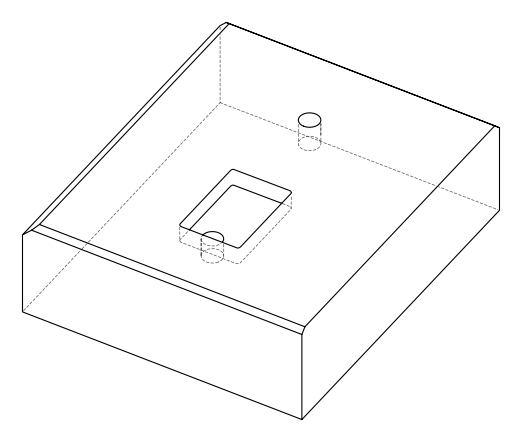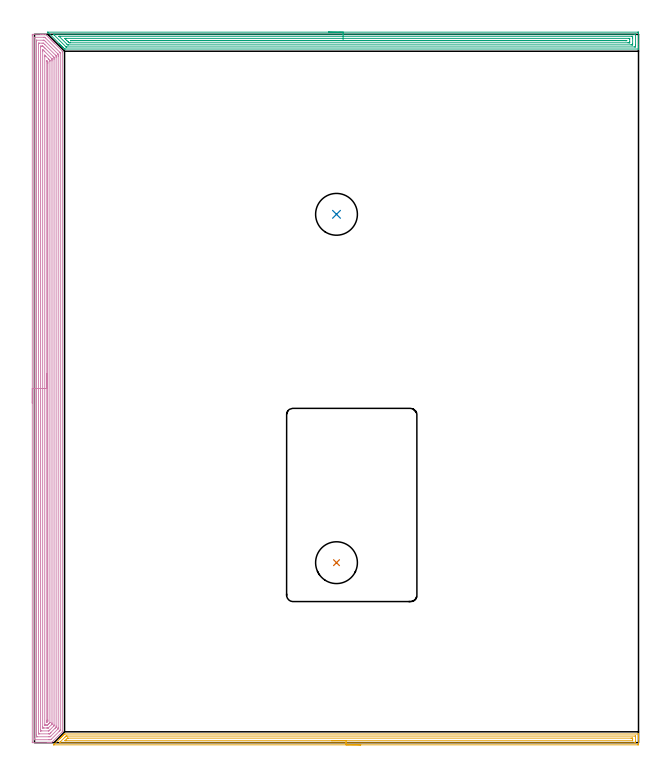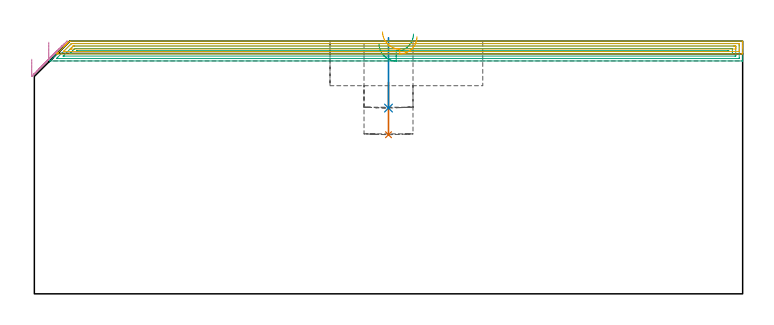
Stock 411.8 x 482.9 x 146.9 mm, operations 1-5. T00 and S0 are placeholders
(PLAN: 6 operations, 2 tool changes, 110.4 min)
(1 INDEXABLE_INSERT_DRILL_BLIND_HOLE_FROM_SOLID | STEP1POCKET | NXT0302_028 | 0.13 min | 34453 mm3)
(2 INDEXABLE_INSERT_DRILL_BLIND_HOLE_FROM_SOLID_1 | STEP1POCKET_1 | NXT0302_028 | 0.17 min | 24576 mm3)
(3 AREA_MILL | FG_CHAMFER_SURFACE | UGT0205_001 | 16.05 min | 27035 mm3)
(4 AREA_MILL_1 | FG_CHAMFER_SURFACE_1 | UGT0205_001 | 30.85 min | 100559 mm3)
(5 AREA_MILL_2 | FG_CHAMFER_SURFACE_2 | UGT0205_001 | 9.69 min | 10779 mm3)
(6 MILL_RECTANGULAR_POCKET | POCKET_RECTANGULAR_STRAIGHT | NXT0201_009 | Follow Part, ap 2, ae 75% | 53.51 min | 286007 mm3)
(TOOL NXT0302_028 | Index. Insert Drill 28.5mm [880-D2850L32-03] | D28.5 PA176 FL86 Z2)
(TOOL UGT0205_001 | Chamfer Mill 20 x 3 x 45 deg. | D20 FL50 Z2)
(TOOL NXT0201_009 | ENDMILL 8mm [2P460-0800-NA 1630] | D8 FL26 Z6)
(OP 1 INDEXABLE_INSERT_DRILL_BLIND_HOLE_FROM_SOLID)
G17 G21 G94 G90
T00 M6
G54
G17 G0 G90 X205.9 Y122.7 S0 M3
G43 Z156.9 H1
G94 G81 G98 Z92.5 F250. R123.
G80
M5
M2
(OP 2 INDEXABLE_INSERT_DRILL_BLIND_HOLE_FROM_SOLID_1)
G17 G21 G94 G90
T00 M6
G54
G17 G0 G90 X205.9 Y360.2 S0 M3
G43 Z156.9 H1
G94 G81 G98 Z108. F250. R148.9
G80
M5
M2
(OP 3 AREA_MILL)
G17 G21 G94 G90
T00 M6
G54
G17 G0 G90 X200.4 Y484.4 S1061 M3
G43 Z156.9 H0
Z145.4
G94 G1 X200.438 Z144.529 F250.
X200.552 Z143.664
X200.741 Z142.812
X201.003 Z141.98
X201.337 Z141.174
X201.74 Z140.4
X202.208 Z139.664
X202.74 Z138.972
X203.329 Z138.329
X203.972 Z137.74
X204.664 Z137.209
X205.4 Z136.74
X206.174 Z136.337
X206.98 Z136.003
X207.812 Z135.741
X208.664 Z135.552
X209.528 Z135.438
X210.4 Z135.4
X411.169
X411.776 Y484.399 Z135.399
X411.798 Y484.397 Z135.401
X411.8 Y484.36 Z135.437
Y476.004 Z143.791
Y474.603 Z145.193
Y474.24 Z145.555
Y473.514 Z146.286
Y473.277 Z146.522
Y472.907 Z146.884
X411.793 Y472.903 Z146.888
X411.617 Y472.9 Z146.9
X21.257
X20.496 Y472.905 Z146.89
X20.452 Y472.947 Z146.849
X19.727 Y473.672 Z146.126
X19.158 Y474.24 Z145.556
X19.021 Y474.378 Z145.42
X18.857 Y474.542 Z145.256
X18.717 Y474.681 Z145.114
X18.574 Y474.825 Z144.973
X18.422 Y474.977 Z144.821
X18.276 Y475.122 Z144.673
X18.127 Y475.272 Z144.526
X17.987 Y475.412 Z144.386
X17.834 Y475.563 Z144.232
X17.68 Y475.719 Z144.079
X17.552 Y475.846 Z143.951
X17.393 Y476.004 Z143.791
X17.233 Y476.166 Z143.632
X17.118 Y476.281 Z143.516
X16.952 Y476.445 Z143.349
X16.786 Y476.613 Z143.184
X9.184 Y484.217 Z135.583
X9.025 Y484.383 Z135.417
X9.014 Y484.398 Z135.401
X9.175 Y484.4 Z135.4
X210.4
Y482.986 Z136.814
X409.38 Y482.985 Z136.815
X409.456
X409.765 Y482.979 Z136.821
X409.791 Y482.974 Z136.826
X409.795 Y482.95 Z136.85
X409.798 Y482.915 Z136.885
X409.799 Y482.881 Z136.919
X409.8 Y482.646 Z137.154
Y475.59 Z144.21
X409.798 Y475.122 Z144.678
X409.794 Y474.714 Z145.086
X409.78 Y474.321 Z145.479
X409.38 Y474.315 Z145.485
X409.305
X22.076 Y474.314 Z145.486
X21.667 Y474.317 Z145.483
X21.565 Y474.319 Z145.481
X21.544 Y474.321 Z145.479
X21.509 Y474.351 Z145.449
X21.44 Y474.414 Z145.386
X21.257 Y474.593 Z145.207
X13.673 Y482.178 Z137.622
X13.208 Y482.645 Z137.155
X12.979 Y482.882 Z136.918
X12.911 Y482.979 Z136.821
X13.208 Y482.984 Z136.816
X13.284 Y482.985 Z136.815
X210.4 Y482.986 Z136.814
Y481.572 Z138.228
X407.312 Y481.571 Z138.229
X407.592 Y481.57 Z138.23
X407.685 Y481.568 Z138.232
X407.757 Y481.565 Z138.235
X407.79 Y481.555 Z138.245
X407.793 Y481.501 Z138.299
X407.797 Y481.296 Z138.504
X407.8 Y481.091 Z138.709
Y480.414 Z139.386
Y476.681 Z143.119
X407.798 Y476.004 Z143.796
X407.796 Y475.803 Z143.997
X407.79 Y475.737 Z144.063
X407.731 Y475.734 Z144.066
X407.592 Y475.732 Z144.068
X406.977 Y475.729 Z144.071
X406.697 Y475.728 Z144.072
X23.325 Y475.729 Z144.071
X23.046 Y475.73 Z144.07
X22.766 Y475.733 Z144.067
X22.585 Y475.735 Z144.065
X22.489 Y475.823 Z143.977
X22.298 Y476.004 Z143.796
X22.151 Y476.148 Z143.652
X17.004 Y481.296 Z138.504
X16.786 Y481.518 Z138.282
X16.747 Y481.564 Z138.236
X16.75 Y481.565 Z138.235
X16.786 Y481.567 Z138.233
X17.401 Y481.571 Z138.229
X210.4 Y481.572 Z138.228
Y480.157 Z139.643
X405.169
X405.659 Y480.155 Z139.645
X405.769 Y480.152 Z139.648
X405.786 Y480.151 Z139.649
X405.79 Y480.134 Z139.666
X405.795 Y480.081 Z139.719
X405.798 Y479.972 Z139.828
X405.8 Y479.535 Z140.265
Y477.771 Z142.029
X405.798 Y477.329 Z142.471
X405.794 Y477.219 Z142.581
X405.79 Y477.165 Z142.635
X405.783 Y477.149 Z142.651
X405.754 Y477.148 Z142.652
X405.541 Y477.145 Z142.655
X404.909 Y477.143 Z142.657
X404.649
X24.573
X23.94 Y477.147 Z142.653
X23.673 Y477.15 Z142.65
X23.046 Y477.708 Z142.092
X22.983 Y477.768 Z142.032
X22.151 Y478.597 Z141.203
X21.257 Y479.492 Z140.308
X21.218 Y479.532 Z140.268
X20.63 Y480.15 Z139.65
X21.257 Y480.155 Z139.645
X21.518 Y480.157 Z139.643
X210.4
Y478.743 Z141.057
X403.215
X403.403 Y478.741 Z141.059
X403.772 Y478.736 Z141.064
X403.79 Y478.65 Z141.15
Y478.573 Z141.227
X403.498 Y478.563 Z141.237
X403.309 Y478.558 Z141.242
X403.214 Y478.557 Z141.243
X403.12
X24.834 Y478.558 Z141.242
X24.74 Y478.56 Z141.24
X24.678 Y478.564 Z141.236
X24.642 Y478.568 Z141.232
X24.625 Y478.583 Z141.217
X24.555 Y478.65 Z141.15
X24.476 Y478.736 Z141.064
X24.645 Y478.741 Z141.059
X24.74 Y478.742 Z141.058
X210.4 Y478.743 Z141.057
X211.272 Z141.095
X212.136 Z141.209
X212.988 Z141.398
X213.82 Z141.66
X214.626 Z141.994
X215.4 Z142.397
X216.136 Z142.865
X216.828 Z143.396
X217.471 Z143.986
X218.06 Z144.629
X218.592 Z145.321
X219.06 Z146.057
X219.463 Z146.831
X219.797 Z147.637
X220.059 Z148.469
X220.248 Z149.32
X220.362 Z150.185
X220.4 Z151.057
G0 Z156.9
M5
M2
(OP 4 AREA_MILL_1)
G17 G21 G94 G90
T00 M6
G54
G17 G0 G90 X-1.5 Y231.45 S1061 M3
G43 Z156.9 H0
Z136.4
G94 G1 Y231.488 Z135.528 F250.
Y231.602 Z134.664
Y231.791 Z133.812
Y232.053 Z132.98
Y232.387 Z132.174
Y232.79 Z131.4
Y233.258 Z130.664
Y233.79 Z129.972
Y234.379 Z129.329
Y235.022 Z128.74
Y235.714 Z128.208
Y236.45 Z127.74
Y237.224 Z127.337
Y238.03 Z127.003
Y238.862 Z126.741
Y239.714 Z126.552
Y240.578 Z126.438
Y241.45 Z126.4
Y481.898
X-1.499 Y482.278 Z126.401
X-1.494 Y482.786 Z126.404
X-1.492 Y482.891 Z126.406
X-0.991 Y482.9 Z126.906
X4.322 Z132.217
X5.747 Z133.643
X6.093 Z133.988
X7.383 Z135.282
X7.422 Y482.899 Z135.32
X7.492 Y482.897 Z135.389
X7.523 Y482.874 Z135.421
X7.741 Y482.659 Z135.64
X9.706 Y480.694 Z137.606
X10.078 Y480.323 Z137.975
X10.569 Y479.831 Z138.469
X10.804 Y479.597 Z138.701
X10.964 Y479.439 Z138.859
X11.121 Y479.28 Z139.019
X11.25 Y479.151 Z139.148
X11.407 Y478.996 Z139.302
X11.56 Y478.841 Z139.458
X11.697 Y478.704 Z139.595
X11.849 Y478.553 Z139.745
X11.999 Y478.402 Z139.897
X12.144 Y478.257 Z140.042
X12.292 Y478.11 Z140.188
X12.438 Y477.963 Z140.335
X12.591 Y477.81 Z140.489
X12.735 Y477.667 Z140.631
X12.877 Y477.525 Z140.774
X13.038 Y477.363 Z140.935
X13.178 Y477.224 Z141.074
X13.315 Y477.086 Z141.213
X13.484 Y476.917 Z141.382
X13.621 Y476.781 Z141.517
X18.941 Y471.459 Z146.839
X18.996 Y471.395 Z146.89
X19. Y470.661 Z146.9
Y7.766
X19.006 Y7.413 Z146.893
X18.936 Y7.336 Z146.836
X11.702 Y0.101 Z139.6
X11.624 Y0.026 Z139.522
X11.591 Y0.002 Z139.488
X11.407 Y0. Z139.305
X11.33 Z139.228
X10.521 Z138.416
X9.289 Z137.186
X8.75 Z136.644
X-1.262 Y0.001 Z126.636
X-1.492 Y0.01 Z126.406
X-1.499 Y0.241 Z126.399
Y0.27
X-1.5 Y241.45 Z126.4
X-0.086 Z127.814
X-0.085 Y480.709 Z127.815
X-0.083 Y480.819 Z127.817
X-0.081 Y480.872 Z127.819
X-0.079 Y480.89 Z127.821
X-0.03 Y480.892 Z127.87
X0.376 Y480.899 Z128.276
X6.093 Y480.9 Z133.993
X6.575 Y480.898 Z134.475
X6.979 Y480.892 Z134.879
X7.035 Y480.89 Z134.935
X7.095 Y480.844 Z134.995
X7.216 Y480.728 Z135.116
X7.458 Y480.491 Z135.358
X17.288 Y470.661 Z145.188
X17.479 Y470.466 Z145.379
X17.547 Y470.393 Z145.447
X17.579 Y470.356 Z145.479
X17.58 Y470.333 Z145.48
X17.583 Y470.225 Z145.483
X17.586 Y469.788 Z145.486
X17.585 Y8.664 Z145.485
X17.579 Y8.451 Z145.479
X17.443 Y8.305 Z145.343
X17.262 Y8.117 Z145.162
X16.921 Y7.771 Z144.821
X16.82 Y7.67 Z144.72
X11.482 Y2.333 Z139.382
X11.407 Y2.259 Z139.307
X11.159 Y2.021 Z139.059
X10.919 Y2.008 Z138.819
X10.521 Y2.003 Z138.421
X10.04 Y2. Z137.94
X9.636 Z137.536
X0.299 Y2.001 Z128.199
X0.046 Y2.006 Z127.946
X-0.069 Y2.01 Z127.831
X-0.079 Y2.016 Z127.821
X-0.082 Y2.035 Z127.818
X-0.084 Y2.085 Z127.816
X-0.085 Y2.186 Z127.815
X-0.086 Y2.389 Z127.814
Y241.45
X1.328 Z129.228
X1.329 Y478.15 Z129.229
X1.331 Y478.704 Z129.231
X1.334 Y478.873 Z129.234
X1.335 Y478.886 Z129.235
X1.356 Y478.891 Z129.256
X1.407 Y478.896 Z129.307
X1.472 Y478.899 Z129.372
X5.9 Z133.8
X6.093 Y478.896 Z133.993
X6.287 Y478.89 Z134.187
X6.618 Y478.871 Z134.518
X6.794 Y478.704 Z134.694
X6.979 Y478.521 Z134.879
X7.691 Y477.81 Z135.591
X15.834 Y469.665 Z143.734
X16.029 Y469.465 Z143.929
X16.125 Y469.364 Z144.025
X16.165 Y469.307 Z144.065
X16.166 Y469.214 Z144.066
X16.17 Y468.874 Z144.07
X16.171 Y468.534 Z144.071
Y467.981
Y10.451
X16.17 Y10.113 Z144.07
X16.166 Y9.558 Z144.066
X16.164 Y9.478 Z144.064
X16.113 Y9.421 Z144.013
X16.044 Y9.347 Z143.944
X15.834 Y9.134 Z143.734
X15.601 Y8.9 Z143.501
X11.153 Y4.453 Z139.053
X10.893 Y4.196 Z138.793
X10.702 Y4.013 Z138.602
X10.521 Y4.01 Z138.421
X9.829 Y4.001 Z137.729
X1.86 Y4. Z129.76
X1.666 Y4.002 Z129.566
X1.471 Y4.006 Z129.371
X1.347 Y4.01 Z129.247
X1.335 Y4.084 Z129.235
X1.333 Y4.196 Z129.233
X1.33 Y4.535 Z129.23
X1.329 Y5.09 Z129.229
X1.328 Y5.43 Z129.228
Y241.45
X2.743 Z130.643
Y476.023
X2.745 Y476.721 Z130.645
X2.747 Y476.823 Z130.647
X2.749 Y476.877 Z130.649
X2.786 Y476.89 Z130.686
X3.002 Y476.894 Z130.902
X3.453 Y476.9 Z131.353
X5.208 Z133.108
X6.093 Y476.897 Z133.993
X6.116 Y476.894 Z134.016
X6.979 Y476.07 Z134.879
X7.028 Y476.023 Z134.928
X14.293 Y468.757 Z142.193
X14.53 Y468.515 Z142.43
X14.692 Y468.347 Z142.592
X14.751 Y468.278 Z142.651
X14.752 Y468.26 Z142.652
X14.756 Y468.176 Z142.656
X14.757 Y467.981 Z142.657
Y467.28
Y11.345
X14.753 Y10.649 Z142.653
X14.75 Y10.549 Z142.65
X14.746 Y10.506 Z142.646
X14.697 Y10.451 Z142.597
X14.381 Y10.131 Z142.281
X14.063 Y9.812 Z141.963
X11.268 Y7.017 Z139.168
X10.823 Y6.572 Z138.723
X10.521 Y6.272 Z138.421
X10.376 Y6.13 Z138.276
X10.269 Y6.03 Z138.169
X10.232 Y6.01 Z138.132
X10.178 Y6.006 Z138.078
X10.07 Y6.003 Z137.97
X9.636 Y6. Z137.536
X3.42 Z131.32
X2.998 Y6.006 Z130.898
X2.788 Y6.01 Z130.688
X2.749 Y6.017 Z130.649
X2.747 Y6.053 Z130.647
X2.745 Y6.113 Z130.645
X2.743 Y6.684 Z130.643
Y6.877
Y241.45
X4.157 Z132.057
X4.158 Y474.402 Z132.058
X4.16 Y474.569 Z132.06
X4.165 Y474.89 Z132.065
X4.322 Y474.894 Z132.222
X4.551 Y474.899 Z132.451
X5.208 Z133.108
X5.438 Y474.898 Z133.338
X5.599 Y474.89 Z133.499
X5.685 Y474.881 Z133.585
X5.838 Y474.739 Z133.738
X6.093 Y474.498 Z133.993
X6.363 Y474.236 Z134.263
X6.979 Y473.623 Z134.879
X7.26 Y473.342 Z135.16
X12.62 Y467.981 Z140.52
X13.178 Y467.413 Z141.078
X13.336 Y467.249 Z141.236
X13.339 Y467.087 Z141.239
X13.342 Y466.922 Z141.242
X13.343 Y466.193 Z141.243
Y466.027
Y12.072
X13.341 Y11.905 Z141.241
X13.336 Y11.573 Z141.236
X13.325 Y11.535 Z141.225
X13.31 Y11.516 Z141.21
X13.272 Y11.473 Z141.172
X13.178 Y11.376 Z141.078
X10.466 Y8.664 Z138.366
X10.047 Y8.249 Z137.947
X9.908 Y8.114 Z137.808
X9.798 Y8.01 Z137.698
X9.636 Y8.006 Z137.536
X9.407 Y8.001 Z137.307
X4.98 Y8. Z132.88
X4.322 Y8.003 Z132.222
X4.228 Y8.005 Z132.128
X4.172 Y8.01 Z132.072
X4.164 Y8.016 Z132.064
X4.161 Y8.069 Z132.061
X4.159 Y8.164 Z132.059
X4.157 Y8.497 Z132.057
Y8.664
Y241.45
X5.571 Z133.471
X5.572 Y471.555 Z133.472
X5.574 Y472.079 Z133.474
X5.578 Y472.449 Z133.478
X5.582 Y472.559 Z133.482
X5.699 Y472.449 Z133.599
X6.093 Y472.058 Z133.993
X6.597 Y471.555 Z134.497
X11.681 Y466.47 Z139.581
X11.819 Y466.33 Z139.719
X11.887 Y466.258 Z139.787
X11.918 Y466.223 Z139.818
X11.922 Y466.193 Z139.822
X11.927 Y465.668 Z139.827
X11.928 Y465.3 Z139.828
X11.929 Y464.773 Z139.829
X11.928 Y13.5 Z139.828
X11.927 Y13.132 Z139.827
X11.923 Y12.611 Z139.823
X11.914 Y12.573 Z139.814
X11.89 Y12.546 Z139.79
X11.825 Y12.476 Z139.725
X11.591 Y12.239 Z139.491
X11.498 Y12.146 Z139.398
X9.636 Y10.284 Z137.536
X9.392 Y10.05 Z137.292
X9.356 Y10.015 Z137.256
X9.306 Y10.01 Z137.206
X9.194 Y10.003 Z137.094
X8.75 Y10.001 Z136.65
X8.312 Y10. Z136.212
X6.541 Z134.441
X6.093 Y10.001 Z133.993
X5.651 Y10.004 Z133.551
X5.584 Y10.01 Z133.484
X5.578 Y10.078 Z133.478
X5.574 Y10.451 Z133.474
X5.572 Y10.978 Z133.472
X5.571 Y241.45 Z133.471
X6.985 Z134.885
Y467.974
X6.986 Y468.42 Z134.886
X6.989 Y468.639 Z134.889
X6.991 Y468.692 Z134.891
X6.993 Y468.698 Z134.893
X7.012 Y468.682 Z134.912
X7.086 Y468.612 Z134.986
X7.722 Y467.981 Z135.622
X9.51 Y466.193 Z137.41
X9.636 Y466.067 Z137.536
X10.398 Y465.3 Z138.298
X10.507 Y465.184 Z138.407
X10.51 Y465.078 Z138.41
X10.512 Y464.856 Z138.412
X10.515 Y464.413 Z138.415
X10.514 Y13.804 Z138.414
X10.512 Y13.693 Z138.412
X10.51 Y13.639 Z138.41
X10.507 Y13.616 Z138.407
X10.491 Y13.598 Z138.391
X10.278 Y13.378 Z138.178
X10.035 Y13.132 Z137.935
X9.834 Y12.932 Z137.734
X9.39 Y12.487 Z137.29
X9.14 Y12.239 Z137.04
X8.94 Y12.046 Z136.84
X8.914 Y12.023 Z136.814
X8.867 Y12.01 Z136.767
X8.75 Y12.007 Z136.65
X8.1 Y12.001 Z136.
X7.864 Y12. Z135.764
X7.214 Y12.001 Z135.114
X7.082 Y12.005 Z134.982
X7.058 Y12.009 Z134.958
X6.992 Y12.029 Z134.892
X6.985 Y12.232 Z134.885
Y12.239
Y241.45
X8.4 Z136.3
Y464.406
X8.401 Y464.758 Z136.301
X8.403 Y464.809 Z136.303
X8.405 Y464.826 Z136.305
X8.464 Y464.777 Z136.364
X8.653 Y464.597 Z136.553
X8.75 Y464.502 Z136.65
X8.846 Y464.406 Z136.746
X8.943 Y464.301 Z136.843
X9.093 Y464.136 Z136.993
X9.096 Y464.057 Z136.996
X9.099 Y463.512 Z136.999
X9.1 Y463.159 Z137.
Y15.46
X9.098 Y14.919 Z136.998
X9.096 Y14.743 Z136.996
X9.094 Y14.659 Z136.994
X9.054 Y14.613 Z136.954
X8.75 Y14.3 Z136.65
X8.614 Y14.163 Z136.514
X8.473 Y14.026 Z136.373
X8.448 Y14.011 Z136.348
X8.407 Y14.026 Z136.307
X8.405 Y14.088 Z136.305
X8.401 Y14.378 Z136.301
X8.4 Y14.919 Z136.3
Y15.273
Y241.45
Y242.322 Z136.338
Y243.186 Z136.451
Y244.038 Z136.64
Y244.87 Z136.903
Y245.676 Z137.236
Y246.45 Z137.639
Y247.186 Z138.108
Y247.878 Z138.639
Y248.521 Z139.228
Y249.11 Z139.872
Y249.642 Z140.564
Y250.11 Z141.3
Y250.513 Z142.073
Y250.847 Z142.879
Y251.109 Z143.711
Y251.298 Z144.563
Y251.412 Z145.428
Y251.45 Z146.3
G0 Z156.9
M5
M2
(OP 5 AREA_MILL_2)
G17 G21 G94 G90
T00 M6
G54
G17 G0 G90 X222.45 Y-1.5 S1061 M3
G43 Z156.9 H0
Z149.5
G94 G1 X222.412 Z148.628 F250.
X222.298 Z147.764
X222.109 Z146.912
X221.847 Z146.08
X221.513 Z145.274
X221.11 Z144.5
X220.641 Z143.764
X220.11 Z143.072
X219.521 Z142.429
X218.878 Z141.84
X218.186 Z141.308
X217.45 Z140.84
X216.676 Z140.437
X215.87 Z140.103
X215.038 Z139.841
X214.186 Z139.652
X213.322 Z139.538
X212.45 Z139.5
X13.327
X13.12 Y-1.494 Z139.503
X13.118 Y-1.493 Z139.504
X13.12 Y-1.478 Z139.519
X13.582 Y-1.018 Z139.982
X13.681 Y-0.918 Z140.08
X13.716 Y-0.884 Z140.115
X17.244 Y2.645 Z143.643
X17.288 Y2.689 Z143.688
X17.498 Y2.898 Z143.897
X17.541 Y2.942 Z143.94
X17.586 Y2.987 Z143.986
X17.794 Y3.194 Z144.193
X17.838 Y3.239 Z144.236
X17.884 Y3.284 Z144.283
X18.09 Y3.49 Z144.489
X18.135 Y3.536 Z144.533
X18.182 Y3.582 Z144.581
X18.386 Y3.787 Z144.786
X18.432 Y3.833 Z144.83
X18.479 Y3.88 Z144.879
X18.682 Y4.083 Z145.082
X18.729 Y4.13 Z145.127
X18.777 Y4.178 Z145.177
X18.978 Y4.379 Z145.378
X19.026 Y4.427 Z145.424
X19.075 Y4.475 Z145.474
X19.275 Y4.675 Z145.674
X19.323 Y4.724 Z145.721
X19.373 Y4.773 Z145.772
X19.571 Y4.971 Z145.97
X19.619 Y5.021 Z146.018
X19.67 Y5.071 Z146.07
X19.867 Y5.267 Z146.266
X19.916 Y5.318 Z146.315
X20.232 Y5.632 Z146.632
X20.512 Y5.904 Z146.896
X20.848 Y5.9 Z146.9
X411.631
X411.79 Y5.897 Z146.888
X411.793 Y5.85 Z146.842
X411.8 Y5.459 Z146.458
Y5.102 Z146.101
Y4.427 Z145.422
Y3.199 Z144.196
Y2.645 Z143.64
Y2.031 Z143.027
Y-0.641 Z140.356
X411.798 Y-0.918 Z140.079
X411.792 Y-1.491 Z139.506
X411.762 Y-1.494 Z139.504
X411.184 Y-1.5 Z139.5
X212.45
Y-0.086 Z140.914
X17.23
X17.112 Y-0.084 Z140.916
X17.033 Y-0.082 Z140.918
X16.984 Y-0.079 Z140.921
X16.987 Y-0.073 Z140.927
X17.027 Y-0.027 Z140.973
X17.156 Y0.105 Z141.105
X17.288 Y0.239 Z141.239
X17.601 Y0.552 Z141.552
X20.861 Y3.812 Z144.812
X21.171 Y4.118 Z145.118
X21.485 Y4.427 Z145.427
X21.537 Y4.476 Z145.476
X21.637 Y4.482 Z145.482
X21.697 Y4.485 Z145.485
X21.754
X22.589 Y4.486 Z145.486
X409.457 Y4.485 Z145.485
X409.575 Y4.483 Z145.483
X409.79 Y4.477 Z145.477
X409.792 Y4.427 Z145.427
X409.798 Y4.027 Z145.027
X409.8 Y0.864 Z141.864
X409.799 Y0.464 Z141.464
X409.792 Y-0.027 Z140.973
X409.79 Y-0.071 Z140.929
X409.633 Y-0.079 Z140.921
X409.516 Y-0.084 Z140.916
X409.456 Y-0.085 Z140.915
X409.398 Y-0.086 Z140.914
X212.45
Y1.328 Z142.328
X21.754 Y1.329 Z142.329
X21.287 Y1.33 Z142.33
X20.893 Y1.334 Z142.334
X20.861 Y1.335 Z142.335
Y1.35 Z142.35
Y1.359 Z142.359
X21.058 Y1.558 Z142.558
X21.254 Y1.755 Z142.755
X22.145 Y2.645 Z143.645
X22.396 Y2.896 Z143.896
X22.482 Y2.979 Z143.979
X22.552 Y3.044 Z144.044
X22.574 Y3.062 Z144.062
X22.596 Y3.065 Z144.065
X22.648 Y3.068 Z144.068
X23.114 Y3.071 Z144.071
X406.718
X407.185 Y3.07 Z144.07
X407.611 Y3.067 Z144.067
X407.752 Y3.065 Z144.065
X407.79 Y3.054 Z144.054
X407.794 Y2.958 Z143.958
X407.798 Y2.833 Z143.833
X407.799 Y2.645 Z143.645
X407.8 Y2.457 Z143.457
X407.799 Y1.755 Z142.755
Y1.568 Z142.568
X407.791 Y1.379 Z142.379
X407.789 Y1.335 Z142.335
X407.771 Y1.333 Z142.333
X407.718 Y1.331 Z142.331
X407.611 Y1.329 Z142.329
X212.45 Y1.328 Z142.328
X211.578 Z142.367
X210.713 Z142.48
X209.862 Z142.669
X209.03 Z142.932
X208.224 Z143.265
X207.45 Z143.668
X206.714 Z144.137
X206.022 Z144.668
X205.379 Z145.257
X204.79 Z145.901
X204.258 Z146.593
X203.79 Z147.328
X203.387 Z148.102
X203.053 Z148.908
X202.791 Z149.74
X202.602 Z150.592
X202.488 Z151.457
X202.45 Z152.328
G0 Z156.9
M5
M2
